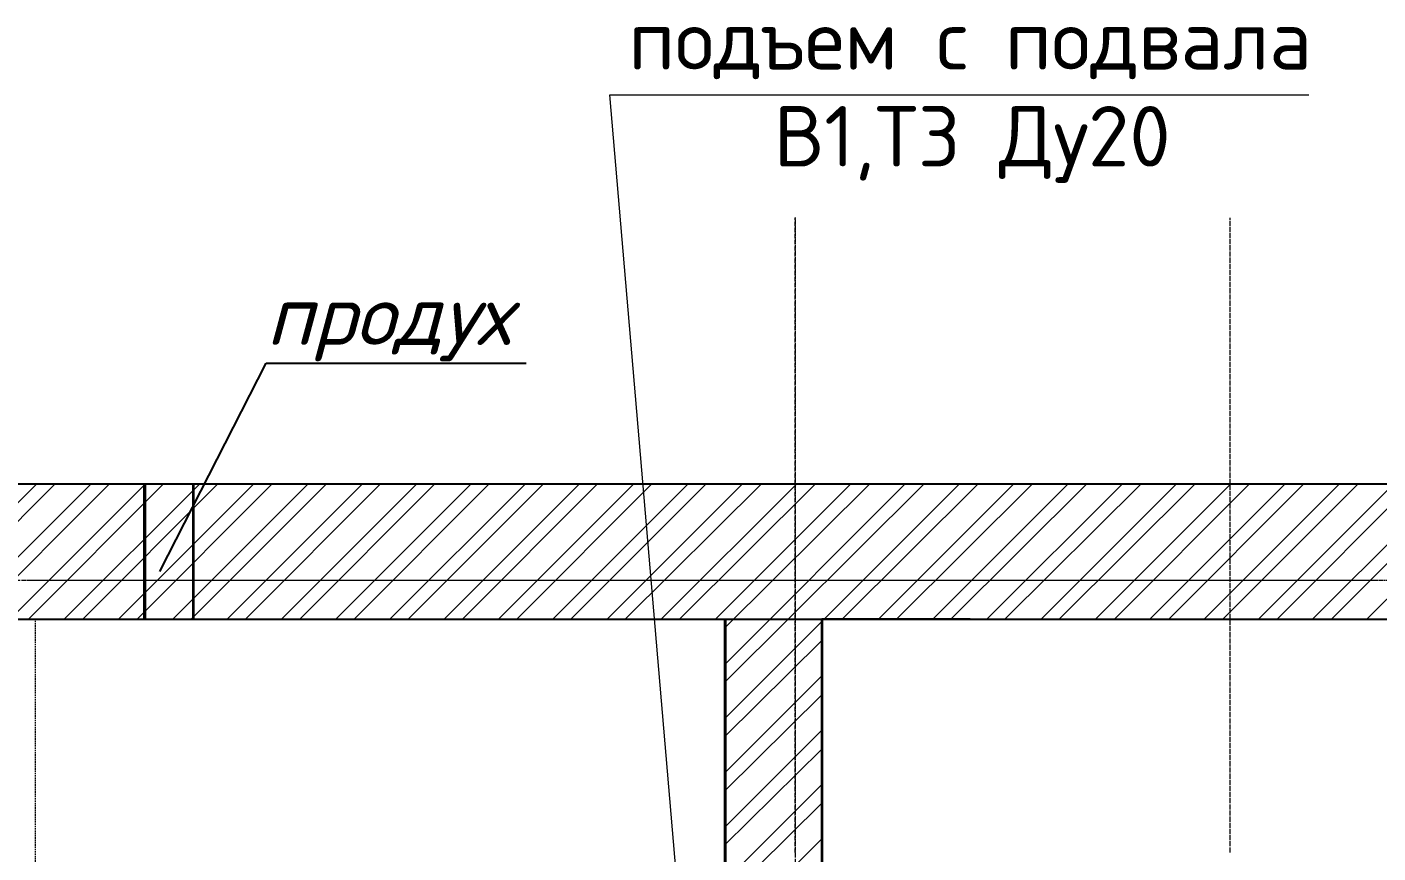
# Model space of a CAD drawing. Header units: millimetres. Extents: x -10178924 to 11692288, y -947381 to 58396.
# Drawn here: x 742931 to 748519, y -781919 to -778504 of the extents above; entities that cross this region are included whole.
import ezdxf

# ---------------------------------------------------------------- set-up
doc = ezdxf.new("R2010")
doc.units = ezdxf.units.MM
doc.linetypes.add('невидимая', pattern=[9.525, 6.35, -3.175])
doc.linetypes.add('осевая', pattern=[50.8, 31.75, -6.35, 6.35, -6.35])
for name, color, linetype in [('PDF _перегородки нов.', 7, 'Continuous'), ('PDF _Стены внутр.1', 7, 'Continuous'), ('PDF _Стены.1', 7, 'Continuous'), ('Стены внутр.1', 7, 'Continuous')]:
    doc.layers.add(name, color=color, linetype=linetype)
doc.layers.add('PDF _Размеры осевые', color=7, linetype='Continuous', true_color=0x5d6970)
doc.layers.add('PDF _штриховка', color=7, linetype='Continuous', true_color=0x95834a)
for name, color, linetype, lineweight in [('PDF _Текст', 7, 'Continuous', 5), ('Контур пол Подвал', 7, 'Continuous', 9), ('перегородки нов.', 112, 'Continuous', 30), ('Размеры осевые', 153, 'Continuous', 9), ('Стены.1', 7, 'Continuous', 25), ('Текст 0.09', 250, 'Continuous', 5), ('ШТРИХОВКА', 252, 'Continuous', 15)]:
    doc.layers.add(name, color=color, linetype=linetype, lineweight=lineweight)
doc.styles.add('PDF ISOCPEUR', font='isocpeur.ttf')
doc.styles.add('НТПИ_ТИ', font='isocpeui.ttf', dxfattribs={"height": 250})

# ---------------------------------------------------------------- blocks, each defined once
blk = doc.blocks.new('A$C5282721b')
at = {"layer": 'ШТРИХОВКА', "ltscale": 100, "true_color": 0x000000, "transparency": 33554687}
h = blk.add_hatch(dxfattribs=at)
h.set_pattern_fill('ANSI31', color=18, scale=50)
h.set_pattern_definition([(45, (-79853.19, 25128.16), (-112.2532, 112.2532), [])])
h.paths.add_polyline_path([(23461.119, -5698.72), (20726.119, -5698.72), (20726.119, -6098.72), (23461.119, -6098.72), (23461.119, -6515.547), (23861.119, -6515.547), (23861.119, -5328.486), (23461.119, -5328.486)], flags=17)
h.paths.add_polyline_path([(17846.22, -11596.906), (8196.095, -11596.906), (8096.091, -11596.906), (5081.5, -11596.906), (5081.5, -12156.906), (17846.22, -12156.906), (17846.22, -11876.906)], flags=17)
h.paths.add_polyline_path([(8216.705, -5698.72), (8216.779, -6098.72), (19406.923, -6098.72), (19406.923, -5698.72)], flags=16)
h.paths.add_polyline_path([(4011.5, -12156.906), (4011.5, -11596.906), (86.923, -11596.906), (86.923, -9009.38), (86.923, -8929.368), (86.923, -6098.72), (3721.276, -6098.72), (3801.387, -6098.72), (9286.442, -6098.72), (9286.779, -5698.72), (86.923, -5698.72), (86.923, -161.943), (23461.119, -161.943), (23461.119, -4567.801), (23861.119, -4567.801), (23861.119, -3119.021), (23861.119, -2969.021), (23861.119, -161.943), (24472.507, -161.943), (29133.626, -161.943), (29283.626, -161.943), (29940.503, -161.943), (29940.503, 398.057), (-473.077, 398.057), (-473.077, -11800), (-473.077, -12156.906), (-0.293, -12156.906)])
h.paths.add_polyline_path([(23861.119, -9596.906), (23461.119, -9596.906), (23461.119, -11596.906), (18816.22, -11596.906), (18816.22, -12156.906), (23301.119, -12156.906), (23301.119, -15862.111), (25035.25, -15862.111), (25595.277, -15862.111), (25744.391, -15862.111), (25744.391, -15302.111), (23861.119, -15302.111), (23861.119, -12066.906)])
h.paths.add_polyline_path([(23461.119, -8546.906), (23861.119, -8546.906), (23861.119, -7571.566), (23461.119, -7571.566)], flags=17)
at = {"layer": 'Контур пол Подвал', "color": 18, "linetype": 'невидимая', "true_color": 0x000000, "transparency": 33554687}
blk.add_line((20606.923, -5698.72), (20606.923, -161.943), dxfattribs=at)
at = {"layer": 'перегородки нов.', "color": 18, "ltscale": 100, "true_color": 0x000000, "transparency": 33554687}
for p, q in [((21061.119, -161.943), (21061.119, 398.057)), ((21261.119, -161.943), (21261.119, 398.057))]:
    blk.add_line(p, q, dxfattribs=at)
at = {"layer": 'Размеры осевые', "color": 251, "linetype": 'осевая', "ltscale": 0.5, "transparency": 33554687}
for p, q in [((23750, -19000), (23750, 1500)), ((-9750, 0), (57900, 0))]:
    blk.add_line(p, q, dxfattribs=at)
at = {"layer": 'Стены внутр.1', "color": 18, "linetype": 'Continuous', "true_color": 0x000000, "transparency": 33554687}
blk.add_line((24472.507, -161.943), (24622.507, -161.943), dxfattribs=at)
at = {"layer": 'Стены внутр.1', "color": 18, "linetype": 'Continuous', "true_color": 0x000000, "transparency": 33554687, "flags": 128}
for points in [[(23461.119, -161.943), (23461.119, -4567.801)], [(23861.119, -2969.021), (23861.119, -161.943)]]:
    blk.add_lwpolyline(points, dxfattribs=at)
at = {"layer": 'Стены.1', "color": 18, "linetype": 'Continuous', "true_color": 0x000000, "transparency": 33554687}
for p, q in [((24472.507, -161.943), (23861.119, -161.943)), ((23861.119, -161.943), (23861.119, -2969.021))]:
    blk.add_line(p, q, dxfattribs=at)
at = {"layer": 'Стены.1', "color": 18, "linetype": 'Continuous', "true_color": 0x000000, "transparency": 33554687, "flags": 128}
for points in [[(-473.077, 398.057), (54269.391, 398.057)], [(86.923, -161.943), (53709.391, -161.943)], [(23861.119, -161.943), (24472.507, -161.943)], [(24622.507, -161.943), (29133.626, -161.943)]]:
    blk.add_lwpolyline(points, dxfattribs=at)
at = {"layer": 'Текст 0.09', "linetype": 'ByBlock', "lineweight": -2, "ltscale": 100, "transparency": 33554687}
blk.add_line((21560.589, 897.389), (21560.949, 897.389), dxfattribs=at)
blk.add_line((21560.589, 897.389), (21560.949, 897.389), dxfattribs=at)
for points in [[(21121.191, 35.11), (21560.589, 897.389)], [(21121.191, 35.11), (21560.589, 897.389)], [(21560.949, 897.389), (22636.229, 897.389)], [(21560.949, 897.389), (22636.229, 897.389)]]:
    blk.add_lwpolyline(points, dxfattribs=at)
at = {"layer": 'Текст 0.09', "ltscale": 100, "transparency": 33554687}
blk.add_solid([(21121.217, 35.096), (21121.109, 34.949), (21121.164, 35.123)], dxfattribs=at)
blk.add_solid([(21121.217, 35.096), (21121.109, 34.949), (21121.164, 35.123)], dxfattribs=at)
at = {"layer": 'Текст 0.09', "color": 7, "ltscale": 100, "transparency": 33554687, "insert": (21561.039, 1222.389), "char_height": 250, "attachment_point": 1, "style": 'НТПИ_ТИ'}
blk.add_mtext('продух', dxfattribs=at)
blk.add_mtext('продух', dxfattribs=at)

msp = doc.modelspace()

# ---------------------------------------------------------------- linework, layer by layer
at = {"layer": 'PDF _перегородки нов.', "lineweight": 30}
for points in [[(743415.3, -780951.3), (743415.3, -780392.5)], [(743618.5, -780951.3), (743618.5, -780392.5)]]:
    msp.add_lwpolyline(points, dxfattribs=at)
at = {"layer": 'PDF _Размеры осевые', "lineweight": 9}
for points in [[(746107.7, -779300.3), (746107.7, -779291.8)], [(746107.7, -779304.5), (746107.7, -779304.5)], [(747906.9, -779300.3), (747906.9, -779291.8)], [(747906.9, -779325.7), (747906.9, -779308.8), (747906.9, -779304.5)], [(746107.7, -779325.7), (746107.7, -779308.8)], [(746107.7, -779329.9), (746107.7, -779329.9)], [(746107.7, -779351.1), (746107.7, -779334.2)], [(746107.7, -779355.3), (746107.7, -779355.3)], [(746107.7, -779376.5), (746107.7, -779359.6)], [(747906.9, -779351.1), (747906.9, -779334.2), (747906.9, -779329.9)], [(747906.9, -779376.5), (747906.9, -779359.6), (747906.9, -779355.3)], [(746107.7, -779380.7), (746107.7, -779380.7)], [(746107.7, -779401.9), (746107.7, -779385)], [(746107.7, -779406.1), (746107.7, -779406.1)], [(746107.7, -779427.3), (746107.7, -779410.4)], [(747906.9, -779401.9), (747906.9, -779385), (747906.9, -779380.7)], [(747906.9, -779427.3), (747906.9, -779410.4), (747906.9, -779406.1)], [(746107.7, -779431.5), (746107.7, -779431.5)], [(746107.7, -779452.7), (746107.7, -779435.8)], [(746107.7, -779456.9), (746107.7, -779456.9)], [(746107.7, -779478.1), (746107.7, -779461.2)], [(747906.9, -779452.7), (747906.9, -779435.8), (747906.9, -779431.5)], [(747906.9, -779478.1), (747906.9, -779461.2), (747906.9, -779456.9)], [(746107.7, -779482.3), (746107.7, -779482.3)], [(746107.7, -779503.5), (746107.7, -779486.6)], [(746107.7, -779507.7), (746107.7, -779507.7)], [(746107.7, -779528.9), (746107.7, -779512)], [(747906.9, -779503.5), (747906.9, -779486.6), (747906.9, -779482.3)], [(747906.9, -779528.9), (747906.9, -779512), (747906.9, -779507.7)], [(746107.7, -779533.1), (746107.7, -779533.1)], [(746107.7, -779554.3), (746107.7, -779537.4)], [(746107.7, -779558.5), (746107.7, -779558.5)], [(746107.7, -779579.7), (746107.7, -779562.8)], [(746107.7, -779583.9), (746107.7, -779583.9)], [(747906.9, -779554.3), (747906.9, -779537.4), (747906.9, -779533.1)], [(747906.9, -779579.7), (747906.9, -779562.8), (747906.9, -779558.5)], [(747906.9, -779605.1), (747906.9, -779588.2), (747906.9, -779583.9)], [(746107.7, -779605.1), (746107.7, -779588.2)], [(746107.7, -779609.3), (746107.7, -779609.3)], [(746107.7, -779630.5), (746107.7, -779613.6)], [(746107.7, -779634.7), (746107.7, -779634.7)], [(746107.7, -779655.9), (746107.7, -779639)], [(747906.9, -779630.5), (747906.9, -779613.6), (747906.9, -779609.3)], [(747906.9, -779655.9), (747906.9, -779639), (747906.9, -779634.7)], [(746107.7, -779660.1), (746107.7, -779660.1)], [(746107.7, -779681.3), (746107.7, -779664.4)], [(746107.7, -779685.5), (746107.7, -779685.5)], [(746107.7, -779706.7), (746107.7, -779689.8)], [(747906.9, -779681.3), (747906.9, -779664.4), (747906.9, -779660.1)], [(747906.9, -779706.7), (747906.9, -779689.8), (747906.9, -779685.5)], [(746107.7, -779710.9), (746107.7, -779710.9)], [(746107.7, -779732.1), (746107.7, -779715.2)], [(746107.7, -779736.3), (746107.7, -779736.3)], [(746107.7, -779757.5), (746107.7, -779740.6)], [(747906.9, -779732.1), (747906.9, -779715.2), (747906.9, -779710.9)], [(747906.9, -779757.5), (747906.9, -779740.6), (747906.9, -779736.3)], [(746107.7, -779761.7), (746107.7, -779761.7)], [(746107.7, -779782.9), (746107.7, -779766)], [(746107.7, -779787.1), (746107.7, -779787.1)], [(746107.7, -779808.3), (746107.7, -779791.4)], [(747906.9, -779782.9), (747906.9, -779766), (747906.9, -779761.7)], [(747906.9, -779808.3), (747906.9, -779791.4), (747906.9, -779787.1)], [(746107.7, -779812.5), (746107.7, -779812.5)], [(746107.7, -779833.7), (746107.7, -779816.8)], [(746107.7, -779837.9), (746107.7, -779837.9)], [(746107.7, -779859.1), (746107.7, -779842.2)], [(746107.7, -779863.3), (746107.7, -779863.3)], [(747906.9, -779833.7), (747906.9, -779816.8), (747906.9, -779812.5)], [(747906.9, -779859.1), (747906.9, -779842.2), (747906.9, -779837.9)], [(747906.9, -779884.5), (747906.9, -779867.6), (747906.9, -779863.3)], [(746107.7, -779884.5), (746107.7, -779867.6)], [(746107.7, -779888.7), (746107.7, -779888.7)], [(746107.7, -779909.9), (746107.7, -779893)], [(746107.7, -779914.1), (746107.7, -779914.1)], [(746107.7, -779935.3), (746107.7, -779918.4)], [(747906.9, -779909.9), (747906.9, -779893), (747906.9, -779888.7)], [(747906.9, -779935.3), (747906.9, -779918.4), (747906.9, -779914.1)], [(746107.7, -779939.5), (746107.7, -779939.5)], [(746107.7, -779960.7), (746107.7, -779943.8)], [(746107.7, -779964.9), (746107.7, -779964.9)], [(746107.7, -779986.1), (746107.7, -779969.2)], [(747906.9, -779960.7), (747906.9, -779943.8), (747906.9, -779939.5)], [(747906.9, -779986.1), (747906.9, -779969.2), (747906.9, -779964.9)], [(746107.7, -779990.3), (746107.7, -779990.3)], [(746107.7, -780011.5), (746107.7, -779994.6)], [(746107.7, -780015.7), (746107.7, -780015.7)], [(746107.7, -780036.9), (746107.7, -780020)], [(747906.9, -780011.5), (747906.9, -779994.6), (747906.9, -779990.3)], [(747906.9, -780036.9), (747906.9, -780020), (747906.9, -780015.7)], [(746107.7, -780041.1), (746107.7, -780041.1)], [(746107.7, -780062.3), (746107.7, -780045.4)], [(746107.7, -780066.5), (746107.7, -780066.5)], [(746107.7, -780087.7), (746107.7, -780070.8)], [(747906.9, -780062.3), (747906.9, -780045.4), (747906.9, -780041.1)], [(747906.9, -780087.7), (747906.9, -780070.8), (747906.9, -780066.5)], [(746107.7, -780091.9), (746107.7, -780091.9)], [(746107.7, -780113.1), (746107.7, -780096.2)], [(746107.7, -780117.3), (746107.7, -780117.3)], [(746107.7, -780138.5), (746107.7, -780121.6)], [(746107.7, -780142.7), (746107.7, -780142.7)], [(747906.9, -780113.1), (747906.9, -780096.2), (747906.9, -780091.9)], [(747906.9, -780138.5), (747906.9, -780121.6), (747906.9, -780117.3)], [(747906.9, -780163.9), (747906.9, -780147), (747906.9, -780142.7)], [(746107.7, -780163.9), (746107.7, -780147)], [(746107.7, -780168.1), (746107.7, -780168.1)], [(746107.7, -780189.3), (746107.7, -780172.4)], [(746107.7, -780193.5), (746107.7, -780193.5)], [(746107.7, -780214.7), (746107.7, -780197.8)], [(747906.9, -780189.3), (747906.9, -780172.4), (747906.9, -780168.1)], [(747906.9, -780214.7), (747906.9, -780197.8), (747906.9, -780193.5)], [(746107.7, -780218.9), (746107.7, -780218.9)], [(746107.7, -780240.1), (746107.7, -780223.2)], [(746107.7, -780244.3), (746107.7, -780244.3)], [(746107.7, -780265.5), (746107.7, -780248.6)], [(747906.9, -780240.1), (747906.9, -780223.2), (747906.9, -780218.9)], [(747906.9, -780265.5), (747906.9, -780248.6), (747906.9, -780244.3)], [(746107.7, -780269.7), (746107.7, -780269.7)], [(746107.7, -780290.9), (746107.7, -780274)], [(746107.7, -780295.1), (746107.7, -780295.1)], [(746107.7, -780316.3), (746107.7, -780299.4)], [(747906.9, -780290.9), (747906.9, -780274), (747906.9, -780269.7)], [(747906.9, -780316.3), (747906.9, -780299.4), (747906.9, -780295.1)], [(746107.7, -780320.5), (746107.7, -780320.5)], [(746107.7, -780341.7), (746107.7, -780324.8)], [(746107.7, -780345.9), (746107.7, -780345.9)], [(746107.7, -780367.1), (746107.7, -780350.2)], [(747906.9, -780341.7), (747906.9, -780324.8), (747906.9, -780320.5)], [(747906.9, -780367.1), (747906.9, -780350.2), (747906.9, -780345.9)], [(746107.7, -780371.3), (746107.7, -780371.3)], [(746107.7, -780392.5), (746107.7, -780375.6)], [(746107.7, -780396.7), (746107.7, -780396.7)], [(746107.7, -780417.9), (746107.7, -780401)], [(746107.7, -780422.1), (746107.7, -780422.1)], [(747906.9, -780392.5), (747906.9, -780375.6), (747906.9, -780371.3)], [(747906.9, -780417.9), (747906.9, -780401), (747906.9, -780396.7)], [(747906.9, -780443.3), (747906.9, -780426.4), (747906.9, -780422.1)], [(746107.7, -780443.3), (746107.7, -780426.4)], [(746107.7, -780447.5), (746107.7, -780447.5)], [(746107.7, -780468.7), (746107.7, -780451.8)], [(746107.7, -780472.9), (746107.7, -780472.9)], [(746107.7, -780494.1), (746107.7, -780477.2)], [(747906.9, -780468.7), (747906.9, -780451.8), (747906.9, -780447.5)], [(747906.9, -780494.1), (747906.9, -780477.2), (747906.9, -780472.9)], [(746107.7, -780498.3), (746107.7, -780498.3)], [(746107.7, -780519.5), (746107.7, -780502.6)], [(746107.7, -780523.7), (746107.7, -780523.7)], [(746107.7, -780544.9), (746107.7, -780528)], [(747906.9, -780519.5), (747906.9, -780502.6), (747906.9, -780498.3)], [(747906.9, -780544.9), (747906.9, -780528), (747906.9, -780523.7)], [(746107.7, -780549.1), (746107.7, -780549.1)], [(746107.7, -780570.3), (746107.7, -780553.4)], [(746107.7, -780574.5), (746107.7, -780574.5)], [(746107.7, -780595.7), (746107.7, -780578.8)], [(747906.9, -780570.3), (747906.9, -780553.4), (747906.9, -780549.1)], [(747906.9, -780595.7), (747906.9, -780578.8), (747906.9, -780574.5)], [(746107.7, -780599.9), (746107.7, -780599.9)], [(746107.7, -780621.1), (746107.7, -780604.2)], [(746107.7, -780625.3), (746107.7, -780625.3)], [(746107.7, -780646.5), (746107.7, -780629.6)], [(747906.9, -780621.1), (747906.9, -780604.2), (747906.9, -780599.9)], [(747906.9, -780646.5), (747906.9, -780629.6), (747906.9, -780625.3)], [(746107.7, -780650.7), (746107.7, -780650.7)], [(746107.7, -780671.9), (746107.7, -780655)], [(746107.7, -780676.1), (746107.7, -780676.1)], [(746107.7, -780697.3), (746107.7, -780680.4)], [(746107.7, -780701.5), (746107.7, -780701.5)], [(747906.9, -780671.9), (747906.9, -780655), (747906.9, -780650.7)], [(747906.9, -780697.3), (747906.9, -780680.4), (747906.9, -780676.1)], [(747906.9, -780722.7), (747906.9, -780705.8), (747906.9, -780701.5)], [(746107.7, -780722.7), (746107.7, -780705.8)], [(746107.7, -780726.9), (746107.7, -780726.9)], [(746107.7, -780748.1), (746107.7, -780731.2)], [(746107.7, -780752.3), (746107.7, -780752.3)], [(746107.7, -780773.5), (746107.7, -780756.6)], [(747906.9, -780748.1), (747906.9, -780731.2), (747906.9, -780726.9)], [(747906.9, -780773.5), (747906.9, -780756.6), (747906.9, -780752.3)], [(742932.7, -780790.4), (742945.4, -780790.4)], [(742949.6, -780790.4), (742953.9, -780790.4)], [(742958.1, -780790.4), (742970.8, -780790.4)], [(742975, -780790.4), (742979.3, -780790.4)], [(742983.5, -780790.4), (742996.2, -780790.4)], [(743000.4, -780790.4), (743004.7, -780790.4)], [(743008.9, -780790.4), (743021.6, -780790.4)], [(743025.8, -780790.4), (743030.1, -780790.4)], [(743034.3, -780790.4), (743047, -780790.4)], [(743051.2, -780790.4), (743055.5, -780790.4)], [(743059.7, -780790.4), (743072.4, -780790.4)], [(743076.6, -780790.4), (743080.9, -780790.4)], [(743085.1, -780790.4), (743097.8, -780790.4)], [(743102, -780790.4), (743106.3, -780790.4)], [(743110.5, -780790.4), (743123.2, -780790.4)], [(743127.4, -780790.4), (743131.7, -780790.4)], [(743135.9, -780790.4), (743148.6, -780790.4)], [(743152.8, -780790.4), (743157.1, -780790.4)], [(743161.3, -780790.4), (743174, -780790.4)], [(743178.2, -780790.4), (743182.5, -780790.4)], [(743186.7, -780790.4), (743199.4, -780790.4)], [(743203.6, -780790.4), (743207.9, -780790.4)], [(743212.1, -780790.4), (743224.8, -780790.4)], [(743229, -780790.4), (743233.3, -780790.4)], [(743237.5, -780790.4), (743250.2, -780790.4)], [(743254.4, -780790.4), (743258.7, -780790.4)], [(743262.9, -780790.4), (743275.6, -780790.4)], [(743279.8, -780790.4), (743284.1, -780790.4)], [(743288.3, -780790.4), (743301, -780790.4)], [(743305.2, -780790.4), (743309.5, -780790.4)], [(743313.7, -780790.4), (743326.4, -780790.4)], [(743330.6, -780790.4), (743334.9, -780790.4)], [(743339.1, -780790.4), (743351.8, -780790.4)], [(743356, -780790.4), (743360.3, -780790.4)], [(743364.5, -780790.4), (743377.2, -780790.4)], [(743381.4, -780790.4), (743385.7, -780790.4)], [(743389.9, -780790.4), (743402.6, -780790.4)], [(743406.8, -780790.4), (743411.1, -780790.4)], [(743415.3, -780790.4), (743428, -780790.4)], [(743432.2, -780790.4), (743436.5, -780790.4)], [(743440.7, -780790.4), (743453.4, -780790.4)], [(743457.6, -780790.4), (743461.9, -780790.4)], [(743466.1, -780790.4), (743478.8, -780790.4)], [(743483, -780790.4), (743487.3, -780790.4)], [(743491.5, -780790.4), (743504.2, -780790.4)], [(743508.4, -780790.4), (743512.7, -780790.4)], [(743516.9, -780790.4), (743529.6, -780790.4)], [(743533.8, -780790.4), (743538.1, -780790.4)], [(743542.3, -780790.4), (743555, -780790.4)], [(743559.2, -780790.4), (743563.5, -780790.4)], [(743567.7, -780790.4), (743580.4, -780790.4)], [(743584.6, -780790.4), (743588.9, -780790.4)], [(743593.1, -780790.4), (743605.8, -780790.4)], [(743610, -780790.4), (743614.3, -780790.4)], [(743618.5, -780790.4), (743631.2, -780790.4)], [(743635.4, -780790.4), (743639.7, -780790.4)], [(743643.9, -780790.4), (743656.6, -780790.4)], [(743660.8, -780790.4), (743665.1, -780790.4)], [(743669.3, -780790.4), (743682, -780790.4)], [(743686.2, -780790.4), (743690.5, -780790.4)], [(743694.7, -780790.4), (743707.4, -780790.4)], [(743711.6, -780790.4), (743715.9, -780790.4)], [(743720.1, -780790.4), (743732.8, -780790.4)], [(743737, -780790.4), (743741.3, -780790.4)], [(743745.5, -780790.4), (743758.2, -780790.4)], [(743762.4, -780790.4), (743766.7, -780790.4)], [(743770.9, -780790.4), (743783.6, -780790.4)], [(743787.8, -780790.4), (743792.1, -780790.4)], [(743796.3, -780790.4), (743809, -780790.4)], [(743813.2, -780790.4), (743817.5, -780790.4)], [(743821.7, -780790.4), (743834.4, -780790.4)], [(743838.6, -780790.4), (743842.9, -780790.4)], [(743847.1, -780790.4), (743859.8, -780790.4)], [(743864, -780790.4), (743868.3, -780790.4)], [(743872.5, -780790.4), (743885.2, -780790.4)], [(743889.4, -780790.4), (743893.7, -780790.4)], [(743897.9, -780790.4), (743910.6, -780790.4)], [(743914.8, -780790.4), (743919.1, -780790.4)], [(743923.3, -780790.4), (743936, -780790.4)], [(743940.2, -780790.4), (743944.5, -780790.4)], [(743948.7, -780790.4), (743961.4, -780790.4)], [(743965.6, -780790.4), (743969.9, -780790.4)], [(743974.1, -780790.4), (743986.8, -780790.4)], [(743991, -780790.4), (743995.3, -780790.4)], [(743999.5, -780790.4), (744012.2, -780790.4)], [(744016.4, -780790.4), (744020.7, -780790.4)], [(744024.9, -780790.4), (744037.6, -780790.4)], [(744041.8, -780790.4), (744046.1, -780790.4)], [(744050.3, -780790.4), (744063, -780790.4)], [(744067.2, -780790.4), (744071.5, -780790.4)], [(744075.7, -780790.4), (744088.4, -780790.4)], [(744092.6, -780790.4), (744096.9, -780790.4)], [(744101.1, -780790.4), (744113.8, -780790.4)], [(744118, -780790.4), (744122.3, -780790.4)], [(744126.5, -780790.4), (744139.2, -780790.4)], [(744143.4, -780790.4), (744147.7, -780790.4)], [(744151.9, -780790.4), (744164.6, -780790.4)], [(744168.8, -780790.4), (744173.1, -780790.4)], [(744177.3, -780790.4), (744190, -780790.4)], [(744194.2, -780790.4), (744198.5, -780790.4)], [(744202.7, -780790.4), (744215.4, -780790.4)], [(744219.6, -780790.4), (744223.9, -780790.4)], [(744228.1, -780790.4), (744240.8, -780790.4)], [(744245, -780790.4), (744249.3, -780790.4)], [(744253.5, -780790.4), (744266.2, -780790.4)], [(744270.4, -780790.4), (744274.7, -780790.4)], [(744278.9, -780790.4), (744291.6, -780790.4)], [(744295.8, -780790.4), (744300.1, -780790.4)], [(744304.3, -780790.4), (744317, -780790.4)], [(744321.2, -780790.4), (744325.5, -780790.4)], [(744329.7, -780790.4), (744342.4, -780790.4)], [(744346.6, -780790.4), (744350.9, -780790.4)], [(744355.1, -780790.4), (744367.8, -780790.4)], [(744372, -780790.4), (744376.3, -780790.4)], [(744380.5, -780790.4), (744393.2, -780790.4)], [(744397.4, -780790.4), (744401.7, -780790.4)], [(744405.9, -780790.4), (744418.6, -780790.4)], [(744422.8, -780790.4), (744427.1, -780790.4)], [(744431.3, -780790.4), (744444, -780790.4)], [(744448.2, -780790.4), (744452.5, -780790.4)], [(744456.7, -780790.4), (744469.4, -780790.4)], [(744473.6, -780790.4), (744477.9, -780790.4)], [(744482.1, -780790.4), (744494.8, -780790.4)], [(744499, -780790.4), (744503.3, -780790.4)], [(744507.5, -780790.4), (744520.2, -780790.4)], [(744524.4, -780790.4), (744528.7, -780790.4)], [(744532.9, -780790.4), (744545.6, -780790.4)], [(744549.8, -780790.4), (744554.1, -780790.4)], [(744558.3, -780790.4), (744571, -780790.4)], [(744575.2, -780790.4), (744579.5, -780790.4)], [(744583.7, -780790.4), (744596.4, -780790.4)], [(744600.6, -780790.4), (744604.9, -780790.4)], [(744609.1, -780790.4), (744621.8, -780790.4)], [(744626, -780790.4), (744630.3, -780790.4)], [(744634.5, -780790.4), (744647.2, -780790.4)], [(744651.4, -780790.4), (744655.7, -780790.4)], [(744659.9, -780790.4), (744672.6, -780790.4)], [(744676.8, -780790.4), (744681.1, -780790.4)], [(744685.3, -780790.4), (744698, -780790.4)], [(744702.2, -780790.4), (744706.5, -780790.4)], [(744710.7, -780790.4), (744723.4, -780790.4)], [(744727.6, -780790.4), (744731.9, -780790.4)], [(744736.1, -780790.4), (744748.8, -780790.4)], [(744753, -780790.4), (744757.3, -780790.4)], [(744761.5, -780790.4), (744774.2, -780790.4)], [(744778.4, -780790.4), (744782.7, -780790.4)], [(744786.9, -780790.4), (744799.6, -780790.4)], [(744803.8, -780790.4), (744808.1, -780790.4)], [(744812.3, -780790.4), (744825, -780790.4)], [(744829.2, -780790.4), (744833.5, -780790.4)], [(744837.7, -780790.4), (744850.4, -780790.4)], [(744854.6, -780790.4), (744858.9, -780790.4)], [(744863.1, -780790.4), (744875.8, -780790.4)], [(744880, -780790.4), (744884.3, -780790.4)], [(744888.5, -780790.4), (744901.2, -780790.4)], [(744905.4, -780790.4), (744909.7, -780790.4)], [(744913.9, -780790.4), (744926.6, -780790.4)], [(744930.8, -780790.4), (744935.1, -780790.4)], [(744939.3, -780790.4), (744952, -780790.4)], [(744956.2, -780790.4), (744960.5, -780790.4)], [(744964.7, -780790.4), (744977.4, -780790.4)], [(744981.6, -780790.4), (744985.9, -780790.4)], [(744990.1, -780790.4), (745002.8, -780790.4)], [(745007, -780790.4), (745011.3, -780790.4)], [(745015.5, -780790.4), (745028.2, -780790.4)], [(745032.4, -780790.4), (745036.7, -780790.4)], [(745040.9, -780790.4), (745053.6, -780790.4)], [(745057.8, -780790.4), (745062.1, -780790.4)], [(745066.3, -780790.4), (745079, -780790.4)], [(745083.2, -780790.4), (745087.5, -780790.4)], [(745091.7, -780790.4), (745104.4, -780790.4)], [(745108.6, -780790.4), (745112.9, -780790.4)], [(745117.1, -780790.4), (745129.8, -780790.4)], [(745134, -780790.4), (745138.3, -780790.4)], [(745142.5, -780790.4), (745155.2, -780790.4)], [(745159.4, -780790.4), (745163.7, -780790.4)], [(745167.9, -780790.4), (745180.6, -780790.4)], [(745184.8, -780790.4), (745189.1, -780790.4)], [(745193.3, -780790.4), (745206, -780790.4)], [(745210.2, -780790.4), (745214.5, -780790.4)], [(745218.7, -780790.4), (745231.4, -780790.4)], [(745235.6, -780790.4), (745239.9, -780790.4)], [(745244.1, -780790.4), (745256.8, -780790.4)], [(745261, -780790.4), (745265.3, -780790.4)], [(745269.5, -780790.4), (745282.2, -780790.4)], [(745286.4, -780790.4), (745290.7, -780790.4)], [(745294.9, -780790.4), (745307.6, -780790.4)], [(745311.8, -780790.4), (745316.1, -780790.4)], [(745320.3, -780790.4), (745333, -780790.4)], [(745337.2, -780790.4), (745341.5, -780790.4)], [(745345.7, -780790.4), (745358.4, -780790.4)], [(745362.6, -780790.4), (745366.9, -780790.4)], [(745371.1, -780790.4), (745383.8, -780790.4)], [(745388, -780790.4), (745392.3, -780790.4)], [(745396.5, -780790.4), (745409.2, -780790.4)], [(745413.4, -780790.4), (745417.7, -780790.4)], [(745421.9, -780790.4), (745434.6, -780790.4)], [(745438.8, -780790.4), (745443.1, -780790.4)], [(745447.3, -780790.4), (745460, -780790.4)], [(745464.2, -780790.4), (745468.5, -780790.4)], [(745472.7, -780790.4), (745485.4, -780790.4)], [(745489.6, -780790.4), (745493.9, -780790.4)], [(745498.1, -780790.4), (745510.8, -780790.4)], [(745515, -780790.4), (745519.3, -780790.4)], [(745523.5, -780790.4), (745536.2, -780790.4)], [(745540.4, -780790.4), (745544.7, -780790.4)], [(745548.9, -780790.4), (745561.6, -780790.4)], [(745565.8, -780790.4), (745570.1, -780790.4)], [(745574.3, -780790.4), (745587, -780790.4)], [(745591.2, -780790.4), (745595.5, -780790.4)], [(745599.7, -780790.4), (745612.4, -780790.4)], [(745616.6, -780790.4), (745620.9, -780790.4)], [(745625.1, -780790.4), (745637.8, -780790.4)], [(745642.1, -780790.4), (745646.3, -780790.4)], [(745650.5, -780790.4), (745663.2, -780790.4)], [(745667.4, -780790.4), (745671.7, -780790.4)], [(745675.9, -780790.4), (745688.6, -780790.4)], [(745692.8, -780790.4), (745697.1, -780790.4)], [(745701.3, -780790.4), (745714, -780790.4)], [(745718.2, -780790.4), (745722.5, -780790.4)], [(745726.7, -780790.4), (745739.4, -780790.4)], [(745743.6, -780790.4), (745747.9, -780790.4)], [(745752.1, -780790.4), (745764.8, -780790.4)], [(745769.1, -780790.4), (745773.3, -780790.4)], [(745777.5, -780790.4), (745790.2, -780790.4)], [(745794.4, -780790.4), (745798.7, -780790.4)], [(745802.9, -780790.4), (745815.6, -780790.4)], [(745819.8, -780790.4), (745824.1, -780790.4)], [(745828.3, -780790.4), (745841, -780790.4)], [(745845.2, -780790.4), (745849.5, -780790.4)], [(745853.7, -780790.4), (745866.4, -780790.4)], [(745870.7, -780790.4), (745874.9, -780790.4)], [(745879.1, -780790.4), (745891.8, -780790.4)], [(745896.1, -780790.4), (745900.3, -780790.4)], [(745904.5, -780790.4), (745917.2, -780790.4)], [(745921.4, -780790.4), (745925.7, -780790.4)], [(745929.9, -780790.4), (745942.6, -780790.4)], [(745946.8, -780790.4), (745951.1, -780790.4)], [(745955.3, -780790.4), (745968, -780790.4)], [(745972.2, -780790.4), (745976.5, -780790.4)], [(745980.7, -780790.4), (745993.4, -780790.4)], [(745997.7, -780790.4), (746001.9, -780790.4)], [(746006.1, -780790.4), (746018.8, -780790.4)], [(746023.1, -780790.4), (746027.3, -780790.4)], [(746031.5, -780790.4), (746044.2, -780790.4)], [(746048.4, -780790.4), (746052.7, -780790.4)], [(746056.9, -780790.4), (746069.6, -780790.4)], [(746073.9, -780790.4), (746078.1, -780790.4)], [(746082.3, -780790.4), (746095, -780790.4)], [(746099.3, -780790.4), (746103.5, -780790.4)], [(746107.7, -780777.7), (746107.7, -780777.7)], [(746107.7, -780798.9), (746107.7, -780782)], [(746107.7, -780790.4), (746120.4, -780790.4)], [(746107.7, -780803.1), (746107.7, -780803.1)], [(746107.7, -780824.3), (746107.7, -780807.4)], [(746124.7, -780790.4), (746128.9, -780790.4)], [(746133.1, -780790.4), (746145.8, -780790.4)], [(746150.1, -780790.4), (746154.3, -780790.4)], [(746158.5, -780790.4), (746171.2, -780790.4)], [(746175.4, -780790.4), (746179.7, -780790.4)], [(746183.9, -780790.4), (746196.6, -780790.4)], [(746200.9, -780790.4), (746205.1, -780790.4)], [(746209.3, -780790.4), (746222, -780790.4)], [(746226.3, -780790.4), (746230.5, -780790.4)], [(746234.7, -780790.4), (746247.4, -780790.4)], [(746251.7, -780790.4), (746255.9, -780790.4)], [(746260.1, -780790.4), (746272.8, -780790.4)], [(746277.1, -780790.4), (746281.3, -780790.4)], [(746285.5, -780790.4), (746298.2, -780790.4)], [(746302.5, -780790.4), (746306.7, -780790.4)], [(746310.9, -780790.4), (746323.6, -780790.4)], [(746327.9, -780790.4), (746332.1, -780790.4)], [(746336.3, -780790.4), (746349, -780790.4)], [(746353.3, -780790.4), (746357.5, -780790.4)], [(746361.7, -780790.4), (746374.4, -780790.4)], [(746378.7, -780790.4), (746382.9, -780790.4)], [(746387.1, -780790.4), (746399.8, -780790.4)], [(746404.1, -780790.4), (746408.3, -780790.4)], [(746412.5, -780790.4), (746425.2, -780790.4)], [(746429.5, -780790.4), (746433.7, -780790.4)], [(746437.9, -780790.4), (746450.6, -780790.4)], [(746454.9, -780790.4), (746459.1, -780790.4)], [(746463.3, -780790.4), (746476, -780790.4)], [(746480.3, -780790.4), (746484.5, -780790.4)], [(746488.7, -780790.4), (746501.4, -780790.4)], [(746505.7, -780790.4), (746509.9, -780790.4)], [(746514.1, -780790.4), (746526.8, -780790.4)], [(746531.1, -780790.4), (746535.3, -780790.4)], [(746539.5, -780790.4), (746552.2, -780790.4)], [(746556.5, -780790.4), (746560.7, -780790.4)], [(746564.9, -780790.4), (746577.6, -780790.4)], [(746581.9, -780790.4), (746586.1, -780790.4)], [(746590.3, -780790.4), (746603, -780790.4)], [(746607.3, -780790.4), (746611.5, -780790.4)], [(746615.7, -780790.4), (746628.4, -780790.4)], [(746632.7, -780790.4), (746636.9, -780790.4)], [(746641.1, -780790.4), (746653.8, -780790.4)], [(746658.1, -780790.4), (746662.3, -780790.4)], [(746666.5, -780790.4), (746679.2, -780790.4)], [(746683.5, -780790.4), (746687.7, -780790.4)], [(746691.9, -780790.4), (746704.6, -780790.4)], [(746708.9, -780790.4), (746713.1, -780790.4)], [(746717.3, -780790.4), (746730, -780790.4)], [(746734.3, -780790.4), (746738.5, -780790.4)], [(746742.7, -780790.4), (746755.4, -780790.4)], [(746759.7, -780790.4), (746763.9, -780790.4)], [(746768.1, -780790.4), (746780.8, -780790.4)], [(746785.1, -780790.4), (746789.3, -780790.4)], [(746793.5, -780790.4), (746806.2, -780790.4)], [(746810.5, -780790.4), (746814.7, -780790.4)], [(746818.9, -780790.4), (746831.6, -780790.4)], [(746835.9, -780790.4), (746840.1, -780790.4)], [(746844.3, -780790.4), (746857, -780790.4)], [(746861.3, -780790.4), (746865.5, -780790.4)], [(746869.7, -780790.4), (746882.4, -780790.4)], [(746886.7, -780790.4), (746890.9, -780790.4)], [(746895.1, -780790.4), (746907.8, -780790.4)], [(746912.1, -780790.4), (746916.3, -780790.4)], [(746920.5, -780790.4), (746933.2, -780790.4)], [(746937.5, -780790.4), (746941.7, -780790.4)], [(746945.9, -780790.4), (746958.6, -780790.4)], [(746962.9, -780790.4), (746967.1, -780790.4)], [(746971.3, -780790.4), (746984, -780790.4)], [(746988.3, -780790.4), (746992.5, -780790.4)], [(746996.7, -780790.4), (747009.4, -780790.4)], [(747013.7, -780790.4), (747017.9, -780790.4)], [(747022.1, -780790.4), (747034.8, -780790.4)], [(747039.1, -780790.4), (747043.3, -780790.4)], [(747047.5, -780790.4), (747060.2, -780790.4)], [(747064.5, -780790.4), (747068.7, -780790.4)], [(747072.9, -780790.4), (747085.6, -780790.4)], [(747089.9, -780790.4), (747094.1, -780790.4)], [(747098.3, -780790.4), (747111, -780790.4)], [(747115.3, -780790.4), (747119.5, -780790.4)], [(747123.7, -780790.4), (747136.4, -780790.4)], [(747140.7, -780790.4), (747144.9, -780790.4)], [(747149.1, -780790.4), (747161.8, -780790.4)], [(747166.1, -780790.4), (747170.3, -780790.4)], [(747174.5, -780790.4), (747187.2, -780790.4)], [(747191.5, -780790.4), (747195.7, -780790.4)], [(747199.9, -780790.4), (747212.6, -780790.4)], [(747216.9, -780790.4), (747221.1, -780790.4)], [(747225.3, -780790.4), (747238, -780790.4)], [(747242.3, -780790.4), (747246.5, -780790.4)], [(747250.7, -780790.4), (747263.4, -780790.4)], [(747267.7, -780790.4), (747271.9, -780790.4)], [(747276.1, -780790.4), (747288.8, -780790.4)], [(747293.1, -780790.4), (747297.3, -780790.4)], [(747301.5, -780790.4), (747314.2, -780790.4)], [(747318.5, -780790.4), (747322.7, -780790.4)], [(747326.9, -780790.4), (747339.6, -780790.4)], [(747343.9, -780790.4), (747348.1, -780790.4)], [(747352.3, -780790.4), (747365, -780790.4)], [(747369.3, -780790.4), (747373.5, -780790.4)], [(747377.7, -780790.4), (747390.4, -780790.4)], [(747394.7, -780790.4), (747398.9, -780790.4)], [(747403.1, -780790.4), (747415.8, -780790.4)], [(747420.1, -780790.4), (747424.3, -780790.4)], [(747428.5, -780790.4), (747441.2, -780790.4)], [(747445.5, -780790.4), (747449.7, -780790.4)], [(747453.9, -780790.4), (747466.6, -780790.4)], [(747470.9, -780790.4), (747475.1, -780790.4)], [(747479.3, -780790.4), (747492, -780790.4)], [(747496.3, -780790.4), (747500.5, -780790.4)], [(747504.7, -780790.4), (747517.4, -780790.4)], [(747521.7, -780790.4), (747525.9, -780790.4)], [(747530.1, -780790.4), (747542.8, -780790.4)], [(747547.1, -780790.4), (747551.3, -780790.4)], [(747555.5, -780790.4), (747568.2, -780790.4)], [(747572.5, -780790.4), (747576.7, -780790.4)], [(747580.9, -780790.4), (747593.6, -780790.4)], [(747597.9, -780790.4), (747602.1, -780790.4)], [(747606.3, -780790.4), (747619, -780790.4)], [(747623.3, -780790.4), (747627.5, -780790.4)], [(747631.7, -780790.4), (747644.4, -780790.4)], [(747648.7, -780790.4), (747652.9, -780790.4)], [(747657.1, -780790.4), (747669.8, -780790.4)], [(747674.1, -780790.4), (747678.3, -780790.4)], [(747682.5, -780790.4), (747695.2, -780790.4)], [(747699.5, -780790.4), (747703.7, -780790.4)], [(747707.9, -780790.4), (747720.6, -780790.4)], [(747724.9, -780790.4), (747729.1, -780790.4)], [(747733.3, -780790.4), (747746, -780790.4)], [(747750.3, -780790.4), (747754.5, -780790.4)], [(747758.7, -780790.4), (747771.4, -780790.4)], [(747775.7, -780790.4), (747779.9, -780790.4)], [(747784.1, -780790.4), (747796.8, -780790.4)], [(747801.1, -780790.4), (747805.3, -780790.4)], [(747809.5, -780790.4), (747822.2, -780790.4)], [(747826.5, -780790.4), (747830.7, -780790.4)], [(747834.9, -780790.4), (747847.6, -780790.4)], [(747851.9, -780790.4), (747856.1, -780790.4)], [(747860.3, -780790.4), (747873, -780790.4)], [(747877.3, -780790.4), (747881.5, -780790.4)], [(747885.7, -780790.4), (747898.4, -780790.4)], [(747902.7, -780790.4), (747906.9, -780790.4)], [(747906.9, -780798.9), (747906.9, -780782), (747906.9, -780777.7)], [(747906.9, -780824.3), (747906.9, -780807.4), (747906.9, -780803.1)], [(747911.1, -780790.4), (747923.8, -780790.4)], [(747928.1, -780790.4), (747932.3, -780790.4)], [(747936.5, -780790.4), (747949.2, -780790.4)], [(747953.5, -780790.4), (747957.7, -780790.4)], [(747961.9, -780790.4), (747974.6, -780790.4)], [(747978.9, -780790.4), (747983.1, -780790.4)], [(747987.3, -780790.4), (748000, -780790.4)], [(748004.3, -780790.4), (748008.5, -780790.4)], [(748012.7, -780790.4), (748025.4, -780790.4)], [(748029.7, -780790.4), (748033.9, -780790.4)], [(748038.1, -780790.4), (748050.8, -780790.4)], [(748055.1, -780790.4), (748059.3, -780790.4)], [(748063.5, -780790.4), (748076.2, -780790.4)], [(748080.5, -780790.4), (748084.7, -780790.4)], [(748088.9, -780790.4), (748101.6, -780790.4)], [(748105.9, -780790.4), (748110.1, -780790.4)], [(748114.3, -780790.4), (748127, -780790.4)], [(748131.3, -780790.4), (748135.5, -780790.4)], [(748139.7, -780790.4), (748152.4, -780790.4)], [(748156.7, -780790.4), (748160.9, -780790.4)], [(748165.1, -780790.4), (748177.8, -780790.4)], [(748182.1, -780790.4), (748186.3, -780790.4)], [(748190.5, -780790.4), (748203.2, -780790.4)], [(748207.5, -780790.4), (748211.7, -780790.4)], [(748215.9, -780790.4), (748228.6, -780790.4)], [(748232.9, -780790.4), (748237.1, -780790.4)], [(748241.3, -780790.4), (748254, -780790.4)], [(748258.3, -780790.4), (748262.5, -780790.4)], [(748266.7, -780790.4), (748279.4, -780790.4)], [(748283.7, -780790.4), (748287.9, -780790.4)], [(748292.1, -780790.4), (748304.8, -780790.4)], [(748309.1, -780790.4), (748313.3, -780790.4)], [(748317.5, -780790.4), (748330.2, -780790.4)], [(748334.5, -780790.4), (748338.7, -780790.4)], [(748342.9, -780790.4), (748355.6, -780790.4)], [(748359.9, -780790.4), (748364.1, -780790.4)], [(748368.3, -780790.4), (748381, -780790.4)], [(748385.3, -780790.4), (748389.5, -780790.4)], [(748393.7, -780790.4), (748406.4, -780790.4)], [(748410.7, -780790.4), (748414.9, -780790.4)], [(748419.1, -780790.4), (748431.8, -780790.4)], [(748436.1, -780790.4), (748440.3, -780790.4)], [(748444.5, -780790.4), (748457.2, -780790.4)], [(748461.5, -780790.4), (748465.7, -780790.4)], [(748469.9, -780790.4), (748482.6, -780790.4)], [(748486.9, -780790.4), (748491.1, -780790.4)], [(748495.3, -780790.4), (748508, -780790.4)], [(748512.3, -780790.4), (748516.5, -780790.4)], [(746107.7, -780828.5), (746107.7, -780828.5)], [(746107.7, -780849.7), (746107.7, -780832.8)], [(746107.7, -780853.9), (746107.7, -780853.9)], [(746107.7, -780875.1), (746107.7, -780858.2)], [(747906.9, -780849.7), (747906.9, -780832.8), (747906.9, -780828.5)], [(747906.9, -780875.1), (747906.9, -780858.2), (747906.9, -780853.9)], [(746107.7, -780879.3), (746107.7, -780879.3)], [(746107.7, -780900.5), (746107.7, -780883.6)], [(746107.7, -780904.7), (746107.7, -780904.7)], [(746107.7, -780925.9), (746107.7, -780909)], [(747906.9, -780900.5), (747906.9, -780883.6), (747906.9, -780879.3)], [(747906.9, -780925.9), (747906.9, -780909), (747906.9, -780904.7)], [(746107.7, -780930.1), (746107.7, -780930.1)], [(746107.7, -780951.3), (746107.7, -780934.4)], [(746107.7, -780955.5), (746107.7, -780955.5)], [(746107.7, -780976.7), (746107.7, -780959.8)], [(746107.7, -780980.9), (746107.7, -780980.9)], [(747906.9, -780951.3), (747906.9, -780934.4), (747906.9, -780930.1)], [(747906.9, -780976.7), (747906.9, -780959.8), (747906.9, -780955.5)], [(747906.9, -781002.1), (747906.9, -780985.2), (747906.9, -780980.9)], [(746107.7, -781002.1), (746107.7, -780985.2)], [(746107.7, -781006.3), (746107.7, -781006.3)], [(746107.7, -781027.5), (746107.7, -781010.6)], [(746107.7, -781031.7), (746107.7, -781031.7)], [(746107.7, -781052.9), (746107.7, -781036)], [(747906.9, -781027.5), (747906.9, -781010.6), (747906.9, -781006.3)], [(747906.9, -781052.9), (747906.9, -781036), (747906.9, -781031.7)], [(746107.7, -781057.1), (746107.7, -781057.1)], [(746107.7, -781078.3), (746107.7, -781061.4)], [(746107.7, -781082.5), (746107.7, -781082.5)], [(746107.7, -781103.7), (746107.7, -781086.8)], [(747906.9, -781078.3), (747906.9, -781061.4), (747906.9, -781057.1)], [(747906.9, -781103.7), (747906.9, -781086.8), (747906.9, -781082.5)], [(746107.7, -781107.9), (746107.7, -781107.9)], [(746107.7, -781129.1), (746107.7, -781112.2)], [(746107.7, -781133.3), (746107.7, -781133.3)], [(746107.7, -781154.5), (746107.7, -781137.6)], [(747906.9, -781129.1), (747906.9, -781112.2), (747906.9, -781107.9)], [(747906.9, -781154.5), (747906.9, -781137.6), (747906.9, -781133.3)], [(746107.7, -781158.7), (746107.7, -781158.7)], [(746107.7, -781179.9), (746107.7, -781163)], [(746107.7, -781184.1), (746107.7, -781184.1)], [(746107.7, -781205.3), (746107.7, -781188.4)], [(747906.9, -781179.9), (747906.9, -781163), (747906.9, -781158.7)], [(747906.9, -781205.3), (747906.9, -781188.4), (747906.9, -781184.1)], [(746107.7, -781209.5), (746107.7, -781209.5)], [(746107.7, -781230.7), (746107.7, -781213.8)], [(746107.7, -781234.9), (746107.7, -781234.9)], [(746107.7, -781256.1), (746107.7, -781239.2)], [(746107.7, -781260.3), (746107.7, -781260.3)], [(747906.9, -781230.7), (747906.9, -781213.8), (747906.9, -781209.5)], [(747906.9, -781256.1), (747906.9, -781239.2), (747906.9, -781234.9)], [(747906.9, -781281.5), (747906.9, -781264.6), (747906.9, -781260.3)], [(746107.7, -781281.5), (746107.7, -781264.6)], [(746107.7, -781285.7), (746107.7, -781285.7)], [(746107.7, -781306.9), (746107.7, -781290)], [(746107.7, -781311.1), (746107.7, -781311.1)], [(746107.7, -781332.3), (746107.7, -781315.4)], [(747906.9, -781306.9), (747906.9, -781290), (747906.9, -781285.7)], [(747906.9, -781332.3), (747906.9, -781315.4), (747906.9, -781311.1)], [(746107.7, -781336.5), (746107.7, -781336.5)], [(746107.7, -781357.7), (746107.7, -781340.8)], [(746107.7, -781361.9), (746107.7, -781361.9)], [(746107.7, -781383.1), (746107.7, -781366.2)], [(747906.9, -781357.7), (747906.9, -781340.8), (747906.9, -781336.6)], [(747906.9, -781383.1), (747906.9, -781366.2), (747906.9, -781362)], [(746107.7, -781387.3), (746107.7, -781387.3)], [(746107.7, -781408.5), (746107.7, -781391.6)], [(746107.7, -781412.7), (746107.7, -781412.7)], [(746107.7, -781433.9), (746107.7, -781417)], [(747906.9, -781408.5), (747906.9, -781391.6), (747906.9, -781387.3)], [(747906.9, -781433.9), (747906.9, -781417), (747906.9, -781412.7)], [(746107.7, -781438.1), (746107.7, -781438.1)], [(746107.7, -781459.3), (746107.7, -781442.4)], [(746107.7, -781463.6), (746107.7, -781463.6)], [(746107.7, -781484.7), (746107.7, -781467.8)], [(747906.9, -781459.3), (747906.9, -781442.4), (747906.9, -781438.1)], [(747906.9, -781484.7), (747906.9, -781467.8), (747906.9, -781463.6)], [(746107.7, -781489), (746107.7, -781489)], [(746107.7, -781510.1), (746107.7, -781493.2)], [(746107.7, -781514.3), (746107.7, -781514.3)], [(746107.7, -781535.5), (746107.7, -781518.6)], [(746107.7, -781539.7), (746107.7, -781539.7)], [(747906.9, -781510.1), (747906.9, -781493.2), (747906.9, -781489)], [(747906.9, -781535.5), (747906.9, -781518.6), (747906.9, -781514.3)], [(747906.9, -781560.9), (747906.9, -781544), (747906.9, -781539.7)], [(746107.7, -781560.9), (746107.7, -781544)], [(746107.7, -781565.1), (746107.7, -781565.1)], [(746107.7, -781586.3), (746107.7, -781569.4)], [(746107.7, -781590.6), (746107.7, -781590.6)], [(746107.7, -781611.7), (746107.7, -781594.8)], [(747906.9, -781586.3), (747906.9, -781569.4), (747906.9, -781565.2)], [(747906.9, -781611.7), (747906.9, -781594.8), (747906.9, -781590.6)], [(746107.7, -781616), (746107.7, -781616)], [(746107.7, -781637.1), (746107.7, -781620.2)], [(746107.7, -781641.3), (746107.7, -781641.3)], [(746107.7, -781662.5), (746107.7, -781645.6)], [(747906.9, -781637.1), (747906.9, -781620.2), (747906.9, -781616)], [(747906.9, -781662.5), (747906.9, -781645.6), (747906.9, -781641.3)], [(746107.7, -781666.7), (746107.7, -781666.7)], [(746107.7, -781687.9), (746107.7, -781671)], [(746107.7, -781692.2), (746107.7, -781692.2)], [(746107.7, -781713.3), (746107.7, -781696.4)], [(747906.9, -781687.9), (747906.9, -781671), (747906.9, -781666.7)], [(747906.9, -781713.3), (747906.9, -781696.4), (747906.9, -781692.2)], [(746107.7, -781717.6), (746107.7, -781717.6)], [(746107.7, -781738.7), (746107.7, -781721.8)], [(746107.7, -781743), (746107.7, -781743)], [(746107.7, -781764.1), (746107.7, -781747.2)], [(747906.9, -781738.7), (747906.9, -781721.8), (747906.9, -781717.6)], [(747906.9, -781764.1), (747906.9, -781747.2), (747906.9, -781743)], [(746107.7, -781768.3), (746107.7, -781768.3)], [(746107.7, -781789.5), (746107.7, -781772.6)], [(746107.7, -781793.7), (746107.7, -781793.7)], [(746107.7, -781814.9), (746107.7, -781798)], [(746107.7, -781819.2), (746107.7, -781819.2)], [(747906.9, -781789.5), (747906.9, -781772.6), (747906.9, -781768.4)], [(747906.9, -781814.9), (747906.9, -781798), (747906.9, -781793.8)], [(747906.9, -781840.3), (747906.9, -781823.4), (747906.9, -781819.2)], [(746107.7, -781840.3), (746107.7, -781823.4)], [(746107.7, -781844.6), (746107.7, -781844.6)], [(746107.7, -781865.7), (746107.7, -781848.8)], [(746107.7, -781870), (746107.7, -781870)], [(746107.7, -781891.1), (746107.7, -781874.2)], [(747906.9, -781865.7), (747906.9, -781848.8), (747906.9, -781844.6)], [(747906.9, -781891.1), (747906.9, -781874.2), (747906.9, -781870)], [(746107.7, -781895.4), (746107.7, -781895.4)], [(746107.7, -781916.5), (746107.7, -781899.6)], [(747906.9, -781916.5), (747906.9, -781899.6), (747906.9, -781895.4)]]:
    msp.add_lwpolyline(points, dxfattribs=at)
at = {"layer": 'PDF _Стены внутр.1', "lineweight": 25}
for points in [[(745815.6, -780951.3), (745815.6, -785358.1), (745815.6, -786488.3)], [(746217.8, -783910.4), (746217.8, -783758), (746217.8, -780951.4)], [(746827.4, -780951.3), (746979.8, -780951.3)]]:
    msp.add_lwpolyline(points, dxfattribs=at)
at = {"layer": 'PDF _Стены.1', "lineweight": 25}
for points in [[(721884.4, -780392.5), (776623.8, -780392.5)], [(722443.2, -780951.3), (776060.8, -780951.3)], [(746827.4, -780951.3), (746217.8, -780951.3), (746217.8, -783757.9)], [(746217.8, -780951.3), (746827.4, -780951.3)], [(746979.8, -780951.3), (751488.1, -780951.3)]]:
    msp.add_lwpolyline(points, dxfattribs=at)
at = {"layer": 'PDF _Текст'}
msp.add_lwpolyline([(745722.5, -783245.8), (745341.5, -778784), (745443.1, -778784), (748232.8, -778784)], dxfattribs=at)
at = {"layer": 'PDF _штриховка', "color": 251, "lineweight": 5, "true_color": 0x636466}
for points in [[(742488.2, -780951.3), (743047, -780392.5)], [(742712.6, -780951.3), (743271.3, -780392.5)], [(742936.9, -780951.3), (743495.7, -780392.5)], [(743161.3, -780951.3), (743720.1, -780392.5)], [(743385.7, -780951.3), (743944.5, -780392.5)], [(743610, -780951.3), (744168.8, -780392.5)], [(743834.4, -780951.3), (744393.2, -780392.5)], [(744058.8, -780951.3), (744617.5, -780392.5)], [(744283.1, -780951.3), (744841.9, -780392.5)], [(744507.5, -780951.3), (745066.3, -780392.5)], [(744731.9, -780951.3), (745290.7, -780392.5)], [(744956.2, -780951.3), (745515, -780392.5)], [(745180.6, -780951.3), (745739.4, -780392.5)], [(745405, -780951.3), (745968, -780392.5)], [(745629.3, -780951.3), (746192.4, -780392.5)], [(745815.6, -780989.4), (746416.7, -780392.5)], [(745815.6, -781213.8), (746641.1, -780392.5)], [(746302.5, -780951.3), (746865.5, -780392.5)], [(746526.8, -780951.3), (747089.8, -780392.5)], [(746751.2, -780951.3), (747314.2, -780392.5)], [(746975.6, -780951.3), (747538.6, -780392.5)], [(747199.9, -780951.3), (747762.9, -780392.5)], [(747428.5, -780951.3), (747987.3, -780392.5)], [(747652.9, -780951.3), (748211.7, -780392.5)], [(747877.3, -780951.3), (748436, -780392.5)], [(748101.6, -780951.3), (748660.4, -780392.5)], [(748326, -780951.3), (748884.8, -780392.5)], [(745815.6, -781438.1), (746217.8, -781040.2)], [(745815.6, -781662.5), (746217.8, -781264.6)], [(745815.6, -781886.9), (746217.8, -781489)], [(745815.6, -782111.3), (746217.8, -781713.3)]]:
    msp.add_lwpolyline(points, dxfattribs=at)

# ---------------------------------------------------------------- block references
msp.add_blockref('A$C5282721b', (722358.6, -780790.4))

# ---------------------------------------------------------------- texts
at = {"layer": 'PDF _Текст', "attachment_point": 4, "style": 'PDF ISOCPEUR'}
for s, insert, char_height in [('подъем с подвала', (745417.7, -778574.4), 249.994), ('В1,Т3 Ду20', (746018.8, -778989.2), 249.99)]:
    msp.add_mtext(s, dxfattribs=dict(at, insert=insert, char_height=char_height))

doc.saveas('drawing.dxf')
